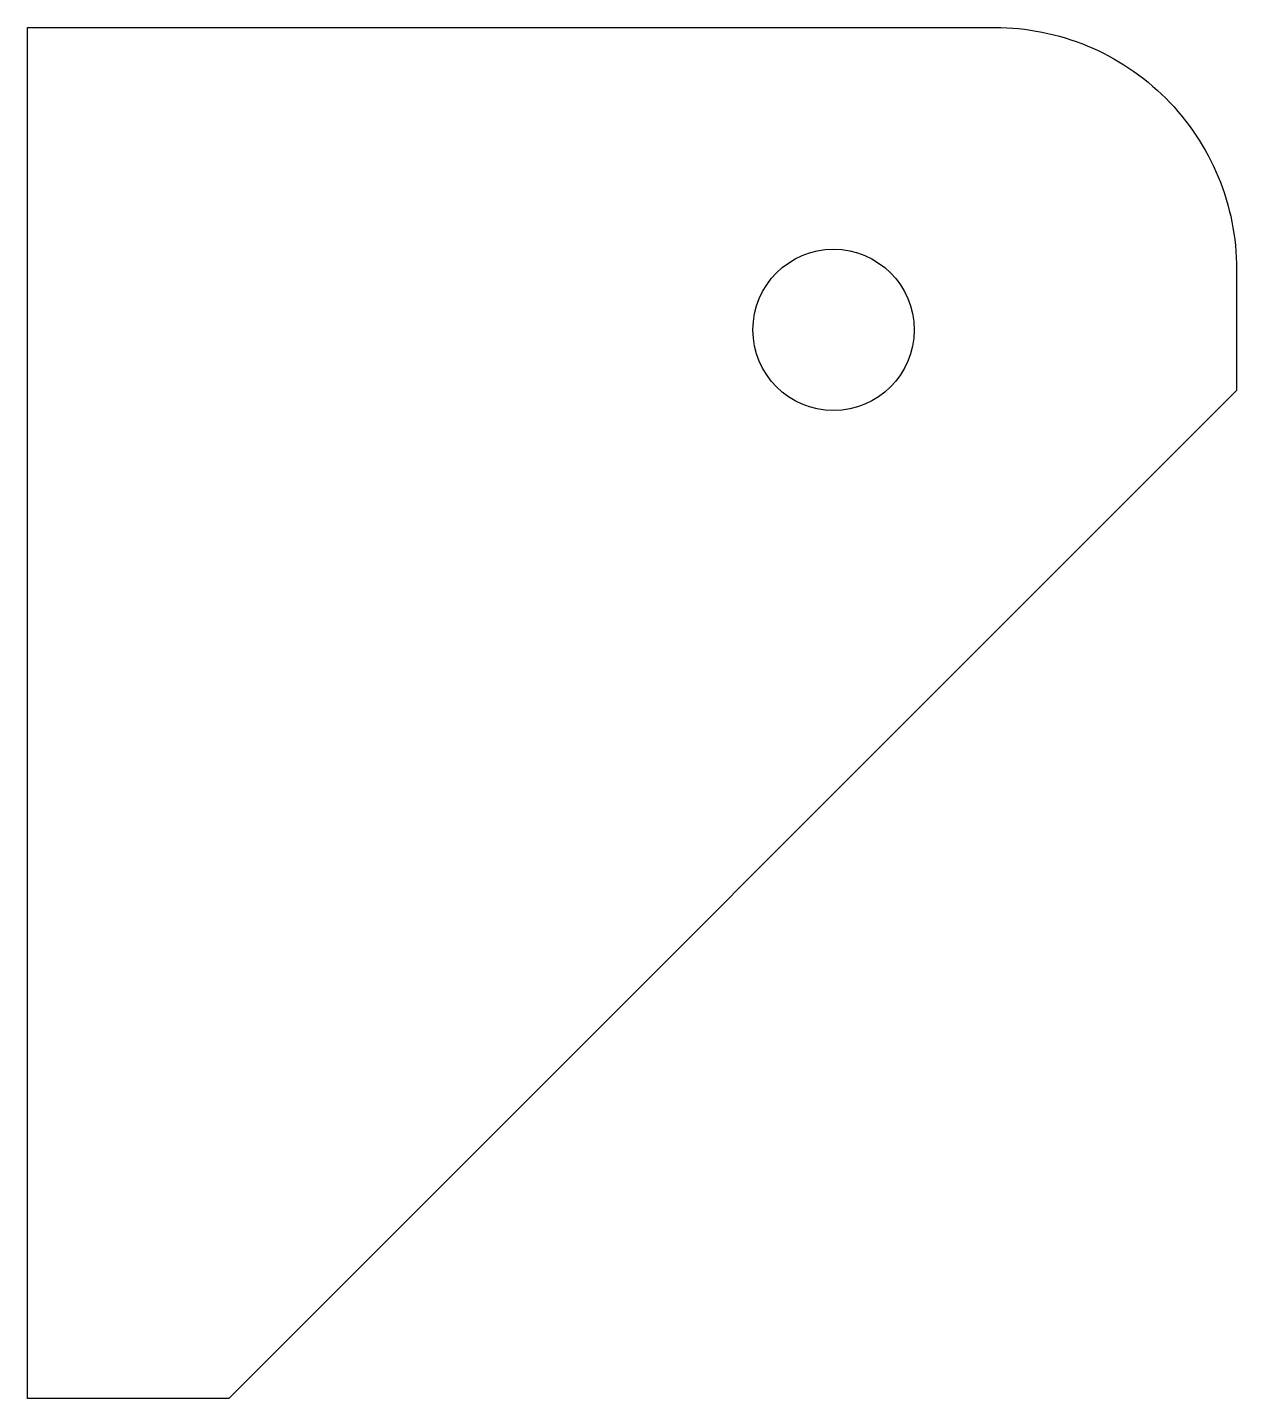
# Model space of a CAD drawing. Extents: x -15 to 15, y -17 to 17.
import ezdxf

# ---------------------------------------------------------------- set-up
doc = ezdxf.new("R2010")
doc.units = 0

msp = doc.modelspace()

# ---------------------------------------------------------------- linework, layer by layer
at = {"layer": '1'}
msp.add_lwpolyline([(15, 11), (15, 8), (-10, -17), (-15, -17), (-15, 17), (9, 17, -0.414214)], format="xyb", close=True, dxfattribs=at)
msp.add_circle((5, 9.5), 2, dxfattribs=at)

doc.saveas('drawing.dxf')
